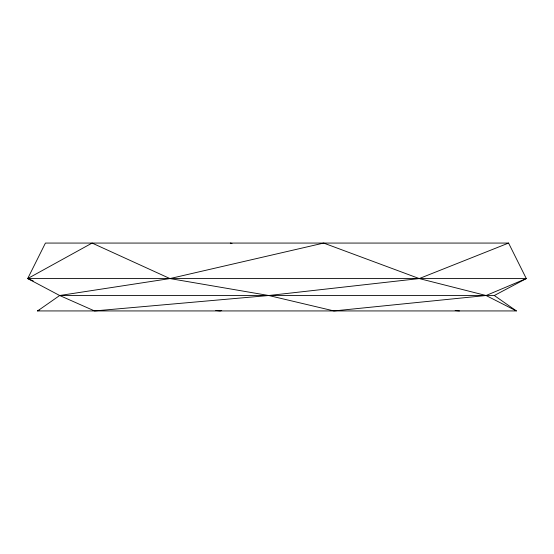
<?xml version="1.0" encoding="UTF-8"?>
<svg xmlns="http://www.w3.org/2000/svg" width="554" height="554" viewBox="0 0 554 554"><rect width="100%" height="100%" fill="white"/><g stroke="black" fill="none" stroke-linecap="round" stroke-linejoin="round"><path stroke-width="0.83" d="M27.7 278.572L45.428 243.067L508.572 243.067L526.3 278.572L494.32 295.511L59.68 295.511L27.7 278.572L92.096 243.067L169.946 278.572L268.745 295.511L333.937 310.933L486.073 295.511L526.3 278.572L27.7 278.572L33.219 280.899M37.603 310.933L59.68 295.511L169.946 278.572L323.668 243.067L419.246 278.572L486.073 295.511L516.397 310.933L37.603 310.933L39.119 310.164M508.572 243.067L419.246 278.572L268.745 295.511L94.54 310.933L59.68 295.511M221.732 310.538L220.063 310.933L215.762 310.496M455.166 310.552L459.46 310.933M230.332 243.067L232.015 243.455M494.32 295.511L516.397 310.933"/></g></svg>
